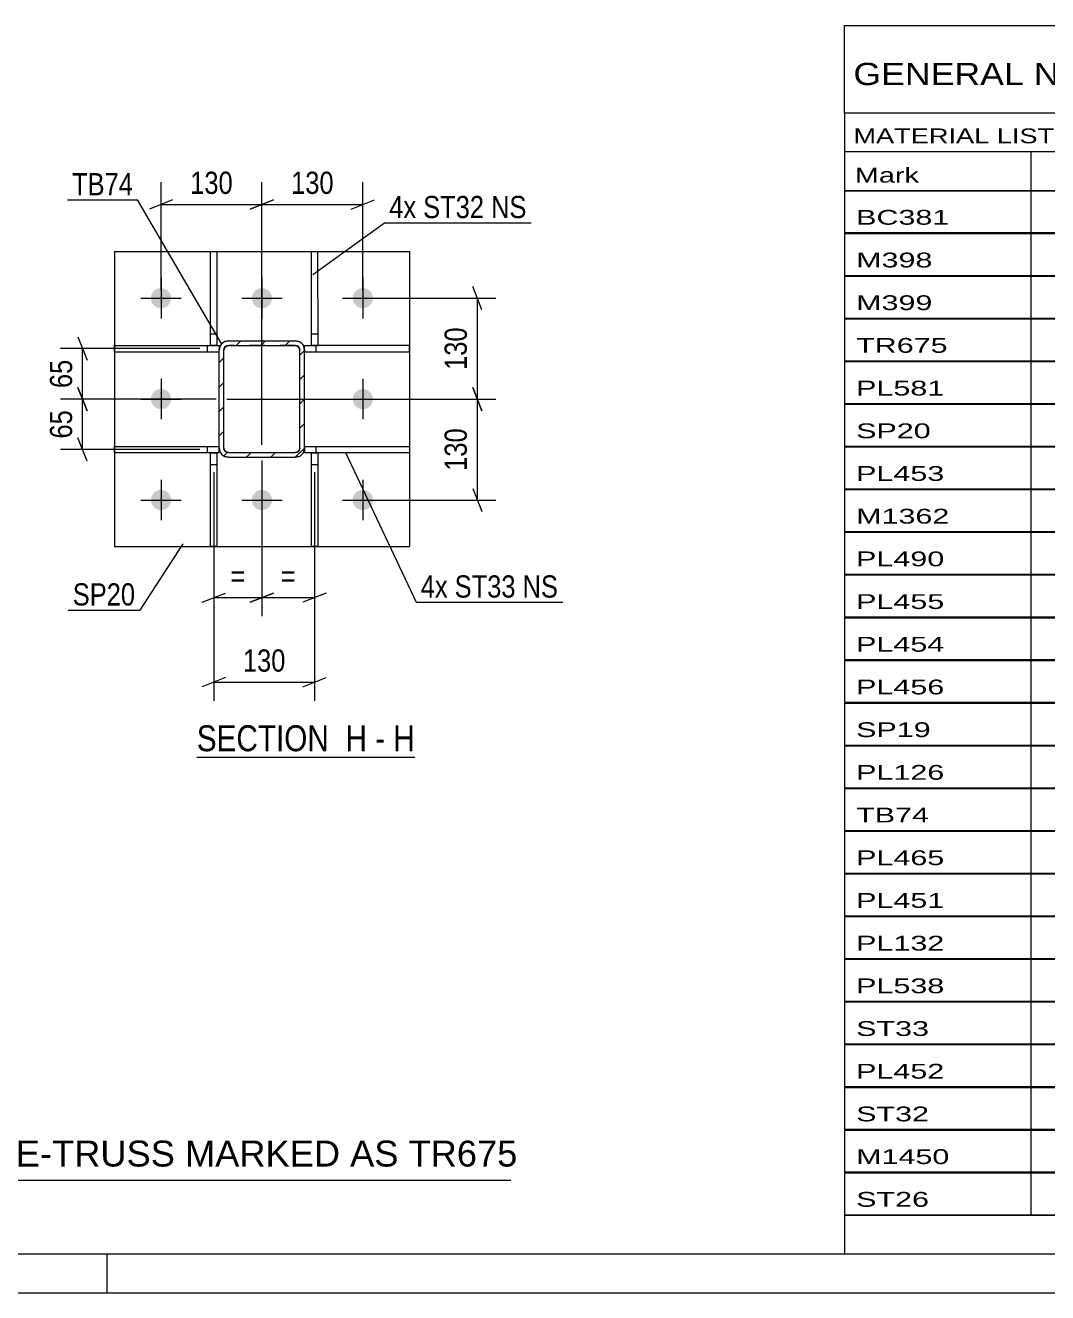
# Model space of a CAD drawing. Header units: millimetres. Extents: x -110 to 731, y -430 to 164.
# Drawn here: x 300.3 to 432, y -430.1 to -266.8 of the extents above; entities that cross this region are included whole.
import ezdxf

# ---------------------------------------------------------------- set-up
doc = ezdxf.new("R2010")
doc.units = ezdxf.units.MM
doc.linetypes.add('DXK_LINE_DOT2', pattern=[3.9198, 1.9599, -1.9599])
doc.linetypes.add('DXK_LINE_DOT3', pattern=[5.9187, 2.979, -0.9799, 0.9799, -0.9799])
doc.styles.add('Arial', font='ARIAL.TTF', dxfattribs={"height": 0.2})
doc.styles.add('Arial Narrow', font='ARIALN.TTF', dxfattribs={"height": 0.2})

# ---------------------------------------------------------------- blocks, each defined once
blk = doc.blocks.new('Unknown-570343290-53952')
at = {"color": 5, "linetype": 'Continuous'}
for p, q in [((-105.13, -425.09), (725.87, -425.09)), ((310.87, -430.09), (310.87, -425.09)), ((-110.13, -430.09), (730.87, -430.09))]:
    blk.add_line(p, q, dxfattribs=at)
blk = doc.blocks.new('Unknown-570343290-19 - 86971')
at = {"color": 6, "linetype": 'Continuous'}
blk.add_line((322.43, -361.09), (350.51, -361.09), dxfattribs=at)
at = {"color": 0, "linetype": 'Continuous'}
for points in [[(340.54, -360.34), (340.54, -356.84), (322.43, -356.84), (322.43, -360.34)], [(344.36, -360.34), (344.36, -356.84), (341.59, -356.84), (341.59, -360.34)], [(346.69, -360.34), (346.69, -356.84), (345.41, -356.84), (345.41, -360.34)], [(350.51, -360.34), (350.51, -356.84), (347.74, -356.84), (347.74, -360.34)]]:
    blk.add_wipeout(points, dxfattribs=at)
at = {"color": 7, "linetype": 'Continuous', "style": 'Arial Narrow'}
for s, p in [('SECTION ', (322.43, -360.34)), ('H', (341.59, -360.34)), ('H', (347.74, -360.34)), ('-', (345.41, -360.34))]:
    blk.add_text(s, height=3.34, dxfattribs=at).set_placement(p)
blk = doc.blocks.new('Part-570343290-86999 - 86971')
at = {"color": 2, "linetype": 'Continuous'}
for p, q in [((311.82, -308.88), (311.82, -308.08)), ((311.82, -308.08), (324.21, -308.08)), ((325.01, -308.08), (325.32, -308.08)), ((325.32, -308.08), (325.32, -308.68)), ((311.82, -308.88), (325.32, -308.88))]:
    blk.add_line(p, q, dxfattribs=at)
at = {"color": 7, "linetype": 'DXK_LINE_DOT2'}
for p, q in [((323.82, -308.88), (323.82, -308.08)), ((324.21, -308.08), (325.01, -308.08)), ((325.32, -308.88), (325.32, -308.68))]:
    blk.add_line(p, q, dxfattribs=at)
blk = doc.blocks.new('Part-570343290-87000 - 86971')
at = {"color": 2, "linetype": 'Continuous'}
for p, q in [((336.32, -321.08), (349.82, -321.08)), ((336.32, -321.28), (336.32, -321.88)), ((349.82, -321.08), (349.82, -321.88)), ((336.32, -321.88), (349.82, -321.88))]:
    blk.add_line(p, q, dxfattribs=at)
at = {"color": 7, "linetype": 'DXK_LINE_DOT2'}
for p, q in [((336.32, -321.28), (336.32, -321.08)), ((337.82, -321.88), (337.82, -321.08))]:
    blk.add_line(p, q, dxfattribs=at)
blk = doc.blocks.new('Part-570343290-86992 - 86971')
at = {"linetype": 'Continuous'}
h = blk.add_hatch(dxfattribs=at)
h.set_pattern_fill('', scale=0.7, style=0, pattern_type=0)
h.set_pattern_definition([(45, (336.3233, -321.2791), (-1.57154, 1.57154), [])])
h.paths.add_polyline_path([(336.23, -321.74), (336.32, -321.28), (336.32, -308.68), (336.23, -308.22), (335.97, -307.83), (335.58, -307.57), (335.12, -307.48), (326.52, -307.48), (326.06, -307.57), (325.67, -307.83), (325.41, -308.22), (325.32, -308.68), (325.32, -321.28), (325.41, -321.74), (325.67, -322.13), (326.06, -322.39), (326.52, -322.48), (335.12, -322.48), (335.58, -322.39), (335.97, -322.13)])
h.paths.add_polyline_path([(335.35, -321.83), (335.12, -321.88), (326.52, -321.88), (326.29, -321.83), (326.1, -321.7), (325.97, -321.51), (325.92, -321.28), (325.92, -308.68), (325.97, -308.45), (326.1, -308.26), (326.29, -308.13), (326.52, -308.08), (335.12, -308.08), (335.35, -308.12), (335.55, -308.25), (335.68, -308.45), (335.72, -308.68), (335.72, -321.28), (335.68, -321.51), (335.55, -321.7)])
blk.add_hatch(color=246, dxfattribs=at).paths.add_polyline_path([(330.82, -307.58, -1), (330.82, -307.38, -1)])
at = {"color": 7, "linetype": 'DXK_LINE_DOT2'}
for p, q in [((325.32, -308.68), (325.41, -308.22)), ((325.97, -308.45), (325.92, -308.68)), ((326.1, -308.26), (325.97, -308.45)), ((326.06, -307.57), (326.52, -307.48)), ((326.29, -308.13), (326.1, -308.26)), ((326.52, -308.08), (326.29, -308.13)), ((326.52, -307.48), (335.12, -307.48)), ((335.12, -308.08), (326.52, -308.08)), ((335.12, -307.48), (335.58, -307.57)), ((335.35, -308.12), (335.12, -308.08)), ((335.55, -308.25), (335.35, -308.12)), ((335.68, -308.45), (335.55, -308.25)), ((335.72, -308.68), (335.68, -308.45)), ((336.23, -308.22), (336.32, -308.68)), ((325.32, -321.28), (325.32, -308.68)), ((325.92, -321.28), (325.92, -308.68)), ((335.72, -321.28), (335.72, -308.68)), ((336.32, -321.28), (336.32, -308.68)), ((325.41, -321.74), (325.32, -321.28)), ((325.92, -321.28), (325.97, -321.51)), ((325.97, -321.51), (326.1, -321.7)), ((335.55, -321.7), (335.68, -321.51)), ((335.68, -321.51), (335.72, -321.28)), ((336.32, -321.28), (336.23, -321.74)), ((326.52, -322.48), (326.06, -322.39)), ((326.1, -321.7), (326.29, -321.83)), ((326.29, -321.83), (326.52, -321.88)), ((326.52, -321.88), (335.12, -321.88)), ((326.52, -322.48), (335.12, -322.48)), ((335.12, -321.88), (335.35, -321.83)), ((335.58, -322.39), (335.12, -322.48)), ((335.35, -321.83), (335.55, -321.7))]:
    blk.add_line(p, q, dxfattribs=at)
at = {"color": 2, "linetype": 'Continuous'}
for p, q in [((325.41, -308.22), (325.32, -308.68)), ((325.92, -308.68), (325.97, -308.45)), ((325.97, -308.45), (326.1, -308.26)), ((326.52, -307.48), (326.06, -307.57)), ((326.1, -308.26), (326.29, -308.13)), ((326.29, -308.13), (326.52, -308.08)), ((326.52, -307.48), (335.12, -307.48)), ((326.52, -308.08), (335.12, -308.08)), ((335.58, -307.57), (335.12, -307.48)), ((335.12, -308.08), (335.35, -308.12)), ((335.35, -308.12), (335.55, -308.25)), ((335.55, -308.25), (335.68, -308.45)), ((335.68, -308.45), (335.72, -308.68)), ((336.32, -308.68), (336.23, -308.22)), ((325.32, -321.28), (325.32, -308.68)), ((325.92, -321.28), (325.92, -308.68)), ((335.72, -321.28), (335.72, -308.68)), ((336.32, -321.28), (336.32, -308.68)), ((325.32, -321.28), (325.41, -321.74)), ((325.97, -321.51), (325.92, -321.28)), ((326.1, -321.7), (325.97, -321.51)), ((335.68, -321.51), (335.55, -321.7)), ((335.72, -321.28), (335.68, -321.51)), ((336.23, -321.74), (336.32, -321.28)), ((326.06, -322.39), (326.52, -322.48)), ((326.29, -321.83), (326.1, -321.7)), ((326.52, -321.88), (326.29, -321.83)), ((326.52, -321.88), (335.12, -321.88)), ((326.52, -322.48), (335.12, -322.48)), ((335.35, -321.83), (335.12, -321.88)), ((335.12, -322.48), (335.58, -322.39)), ((335.55, -321.7), (335.35, -321.83))]:
    blk.add_line(p, q, dxfattribs=at)
at = {"color": 246, "linetype": 'DXK_LINE_DOT2'}
blk.add_line((330.82, -307.48), (330.82, -307.48), dxfattribs=at)
at = {"color": 7, "linetype": 'DXK_LINE_DOT3'}
blk.add_line((330.82, -314.98), (330.82, -314.98), dxfattribs=at)
at = {"color": 246, "linetype": 'Continuous'}
blk.add_circle((330.82, -307.48), 0.1, dxfattribs=at)
at = {"color": 7, "linetype": 'DXK_LINE_DOT2'}
for centre, start, end in [((326.52, -308.68), 112.5057, 157.5057), ((335.12, -308.68), 22.5057, 67.5057), ((326.52, -321.28), 202.5057, 247.5057), ((335.12, -321.28), 292.5057, 337.5057)]:
    blk.add_arc(centre, 1.2, start, end, dxfattribs=at)
at = {"color": 2, "linetype": 'Continuous'}
for centre, start, end in [((326.52, -308.68), 112.5057, 157.5057), ((335.12, -308.68), 22.5057, 67.5057), ((326.52, -321.28), 202.5057, 247.5057), ((335.12, -321.28), 292.5057, 337.5057)]:
    blk.add_arc(centre, 1.2, start, end, dxfattribs=at)
blk = doc.blocks.new('Part-570343290-86994 - 86971')
at = {"color": 2, "linetype": 'Continuous'}
for p, q in [((324.21, -333.98), (324.21, -321.89)), ((324.21, -321.89), (325.01, -321.89)), ((325.01, -321.89), (325.01, -333.98)), ((325.01, -333.98), (324.21, -333.98))]:
    blk.add_line(p, q, dxfattribs=at)
at = {"color": 7, "linetype": 'DXK_LINE_DOT2'}
blk.add_line((324.21, -323.39), (325.01, -323.39), dxfattribs=at)
blk = doc.blocks.new('Part-570343290-86995 - 86971')
at = {"color": 2, "linetype": 'Continuous'}
for p, q in [((337.21, -333.98), (337.21, -321.89)), ((337.21, -321.89), (338.01, -321.89)), ((338.01, -321.89), (338.01, -333.98)), ((338.01, -333.98), (337.21, -333.98))]:
    blk.add_line(p, q, dxfattribs=at)
at = {"color": 7, "linetype": 'DXK_LINE_DOT2'}
blk.add_line((337.21, -323.39), (338.01, -323.39), dxfattribs=at)
blk = doc.blocks.new('Part-570343290-86996 - 86971')
at = {"color": 2, "linetype": 'Continuous'}
for p, q in [((324.21, -308.09), (324.21, -295.98)), ((324.21, -295.98), (325.01, -295.98)), ((325.01, -295.98), (325.01, -308.09)), ((325.01, -308.09), (324.21, -308.09))]:
    blk.add_line(p, q, dxfattribs=at)
at = {"color": 7, "linetype": 'DXK_LINE_DOT2'}
blk.add_line((324.21, -306.59), (325.01, -306.59), dxfattribs=at)
blk = doc.blocks.new('Part-570343290-86997 - 86971')
at = {"color": 2, "linetype": 'Continuous'}
for p, q in [((337.21, -308.09), (337.2, -295.98)), ((337.2, -295.98), (338, -295.98)), ((338, -295.98), (338.01, -308.09)), ((338.01, -308.09), (337.21, -308.09))]:
    blk.add_line(p, q, dxfattribs=at)
at = {"color": 7, "linetype": 'DXK_LINE_DOT2'}
blk.add_line((337.21, -306.59), (338.01, -306.59), dxfattribs=at)
blk = doc.blocks.new('Part-570343290-86998 - 86971')
at = {"color": 2, "linetype": 'Continuous'}
for p, q in [((311.82, -321.88), (311.82, -321.08)), ((311.82, -321.08), (325.32, -321.08)), ((325.32, -321.88), (325.32, -321.28)), ((311.82, -321.88), (325.32, -321.88))]:
    blk.add_line(p, q, dxfattribs=at)
at = {"color": 7, "linetype": 'DXK_LINE_DOT2'}
for p, q in [((323.82, -321.88), (323.82, -321.08)), ((325.32, -321.28), (325.32, -321.08))]:
    blk.add_line(p, q, dxfattribs=at)
blk = doc.blocks.new('Part-570343290-87001 - 86971')
at = {"color": 2, "linetype": 'Continuous'}
for p, q in [((336.32, -308.08), (337.21, -308.08)), ((336.32, -308.68), (336.32, -308.08)), ((349.82, -308.08), (338.01, -308.08)), ((349.82, -308.88), (349.82, -308.08)), ((336.32, -308.88), (349.82, -308.88))]:
    blk.add_line(p, q, dxfattribs=at)
at = {"color": 7, "linetype": 'DXK_LINE_DOT2'}
for p, q in [((337.21, -308.08), (338.01, -308.08)), ((337.82, -308.88), (337.82, -308.08)), ((336.32, -308.68), (336.32, -308.88))]:
    blk.add_line(p, q, dxfattribs=at)
blk = doc.blocks.new('Part-570343290-87002 - 86971')
at = {"color": 2, "linetype": 'Continuous'}
for p, q in [((311.82, -295.98), (349.82, -295.98)), ((311.82, -295.98), (311.82, -333.98)), ((349.82, -295.98), (349.82, -333.98)), ((311.82, -333.98), (349.82, -333.98))]:
    blk.add_line(p, q, dxfattribs=at)
blk = doc.blocks.new('Bolt-570343290-87119 - 86971')
at = {"linetype": 'Continuous'}
for points in [[(319.12, -301.98, -1), (316.52, -301.98, -1)], [(332.12, -301.98, -1), (329.52, -301.98, -1)], [(345.12, -301.98, -1), (342.52, -301.98, -1)], [(319.12, -314.98, -1), (316.52, -314.98, -1)], [(345.12, -314.98, -1), (342.52, -314.98, -1)], [(319.12, -327.98, -1), (316.52, -327.98, -1)], [(332.12, -327.98, -1), (329.52, -327.98, -1)], [(345.12, -327.98, -1), (342.52, -327.98, -1)]]:
    blk.add_hatch(color=1, dxfattribs=at).paths.add_polyline_path(points)
at = {"color": 1, "linetype": 'Continuous'}
for p, q in [((317.82, -299.38), (317.82, -304.58)), ((330.82, -299.38), (330.82, -304.58)), ((343.82, -299.38), (343.82, -304.58)), ((315.22, -301.98), (320.42, -301.98)), ((328.22, -301.98), (333.42, -301.98)), ((341.22, -301.98), (346.42, -301.98)), ((317.82, -312.38), (317.82, -317.58)), ((343.82, -312.38), (343.82, -317.58)), ((315.22, -314.98), (320.42, -314.98)), ((341.22, -314.98), (346.42, -314.98)), ((317.82, -325.38), (317.82, -330.58)), ((330.82, -325.38), (330.82, -330.58)), ((343.82, -325.38), (343.82, -330.58)), ((315.22, -327.98), (320.42, -327.98)), ((328.22, -327.98), (333.42, -327.98)), ((341.22, -327.98), (346.42, -327.98))]:
    blk.add_line(p, q, dxfattribs=at)
blk = doc.blocks.new('StraightDimension-570343290-87819 - 86971')
at = {"color": 7, "linetype": 'Continuous'}
for p, q in [((317.82, -300.98), (317.82, -287.05)), ((330.82, -320.88), (330.82, -287.05)), ((319.32, -289.3), (316.32, -290.5)), ((317.82, -289.9), (330.82, -289.9)), ((329.32, -290.5), (332.32, -289.3))]:
    blk.add_line(p, q, dxfattribs=at)
at = {"color": 0}
blk.add_wipeout([(327.66, -289.15), (327.66, -284.95), (320.98, -284.95), (320.98, -289.15)], dxfattribs=at)
at = {"color": 3, "style": 'Arial Narrow'}
blk.add_text('130', height=2.863, dxfattribs=at).set_placement((321.58, -288.55))
blk = doc.blocks.new('StraightDimension-570343290-87818 - 86971')
at = {"color": 7, "linetype": 'Continuous'}
for p, q in [((330.82, -320.88), (330.82, -287.05)), ((343.82, -300.98), (343.82, -287.05)), ((332.32, -289.3), (329.32, -290.5)), ((330.82, -289.9), (343.82, -289.9)), ((342.32, -290.5), (345.32, -289.3))]:
    blk.add_line(p, q, dxfattribs=at)
at = {"color": 0}
blk.add_wipeout([(340.66, -289.15), (340.66, -284.95), (333.98, -284.95), (333.98, -289.15)], dxfattribs=at)
at = {"color": 3, "style": 'Arial Narrow'}
blk.add_text('130', height=2.863, dxfattribs=at).set_placement((334.58, -288.55))
blk = doc.blocks.new('StraightDimension-570343290-87884 - 86971')
at = {"color": 7, "linetype": 'Continuous'}
for p, q in [((344.82, -301.98), (360.97, -301.98)), ((359.17, -303.48), (357.97, -300.48)), ((358.57, -314.98), (358.57, -301.98)), ((326.32, -314.98), (360.97, -314.98)), ((357.97, -313.48), (359.17, -316.48))]:
    blk.add_line(p, q, dxfattribs=at)
at = {"color": 0}
blk.add_wipeout([(357.82, -305.14), (353.62, -305.14), (353.62, -311.82), (357.82, -311.82)], dxfattribs=at)
at = {"color": 3, "style": 'Arial Narrow'}
blk.add_text('130', height=2.863, rotation=90.0002, dxfattribs=at).set_placement((357.22, -311.22))
blk = doc.blocks.new('StraightDimension-570343290-87885 - 86971')
at = {"color": 7, "linetype": 'Continuous'}
for p, q in [((326.32, -314.98), (360.97, -314.98)), ((359.17, -316.48), (357.97, -313.48)), ((358.57, -327.98), (358.57, -314.98)), ((357.97, -326.48), (359.17, -329.48)), ((344.82, -327.98), (360.97, -327.98))]:
    blk.add_line(p, q, dxfattribs=at)
at = {"color": 0}
blk.add_wipeout([(357.82, -318.14), (353.62, -318.14), (353.62, -324.82), (357.82, -324.82)], dxfattribs=at)
at = {"color": 3, "style": 'Arial Narrow'}
blk.add_text('130', height=2.863, rotation=90.0002, dxfattribs=at).set_placement((357.22, -324.22))
blk = doc.blocks.new('StraightDimension-570343290-87905 - 86971')
at = {"color": 7, "linetype": 'Continuous'}
for p, q in [((322.82, -308.48), (304.87, -308.48)), ((307.12, -306.98), (308.32, -309.98)), ((307.72, -314.98), (307.72, -308.48)), ((324.92, -314.98), (304.87, -314.98)), ((308.32, -316.48), (307.12, -313.48))]:
    blk.add_line(p, q, dxfattribs=at)
at = {"color": 0}
blk.add_wipeout([(306.97, -309.3), (302.77, -309.3), (302.77, -314.16), (306.97, -314.16)], dxfattribs=at)
at = {"color": 3, "style": 'Arial Narrow'}
blk.add_text('65', height=2.863, rotation=90.0002, dxfattribs=at).set_placement((306.37, -313.56))
blk = doc.blocks.new('StraightDimension-570343290-87906 - 86971')
at = {"color": 7, "linetype": 'Continuous'}
for p, q in [((324.92, -314.98), (304.87, -314.98)), ((307.12, -313.48), (308.32, -316.48)), ((307.72, -321.48), (307.72, -314.98)), ((322.82, -321.48), (304.87, -321.48)), ((308.32, -322.98), (307.12, -319.98))]:
    blk.add_line(p, q, dxfattribs=at)
at = {"color": 0}
blk.add_wipeout([(306.97, -315.8), (302.77, -315.8), (302.77, -320.66), (306.97, -320.66)], dxfattribs=at)
at = {"color": 3, "style": 'Arial Narrow'}
blk.add_text('65', height=2.863, rotation=90.0002, dxfattribs=at).set_placement((306.37, -320.06))
blk = doc.blocks.new('StraightDimension-570343290-87931 - 86971')
at = {"color": 7, "linetype": 'Continuous'}
for p, q in [((330.82, -322.88), (330.82, -342.96)), ((337.61, -324.39), (337.61, -342.96)), ((329.32, -341.16), (332.32, -339.96)), ((330.82, -340.56), (337.61, -340.56)), ((339.11, -339.96), (336.11, -341.16))]:
    blk.add_line(p, q, dxfattribs=at)
at = {"color": 0}
blk.add_wipeout([(335.77, -339.81), (335.77, -335.61), (332.66, -335.61), (332.66, -339.81)], dxfattribs=at)
at = {"color": 3, "style": 'Arial Narrow'}
blk.add_text('=', height=2.86, dxfattribs=at).set_placement((333.26, -339.21))
blk = doc.blocks.new('StraightDimension-570343290-87932 - 86971')
at = {"color": 7, "linetype": 'Continuous'}
for p, q in [((330.82, -322.88), (330.82, -342.96)), ((324.61, -324.39), (324.61, -342.96)), ((323.11, -341.16), (326.11, -339.96)), ((324.61, -340.56), (330.82, -340.56)), ((332.32, -339.96), (329.32, -341.16))]:
    blk.add_line(p, q, dxfattribs=at)
at = {"color": 0}
blk.add_wipeout([(329.28, -339.81), (329.28, -335.61), (326.16, -335.61), (326.16, -339.81)], dxfattribs=at)
at = {"color": 3, "style": 'Arial Narrow'}
blk.add_text('=', height=2.86, dxfattribs=at).set_placement((326.76, -339.21))
blk = doc.blocks.new('StraightDimension-570343290-87957 - 86971')
at = {"color": 7, "linetype": 'Continuous'}
for p, q in [((324.61, -324.39), (324.61, -353.84)), ((337.61, -324.39), (337.61, -353.84)), ((326.11, -350.84), (323.11, -352.04)), ((336.11, -352.04), (339.11, -350.84)), ((324.61, -351.44), (337.61, -351.44))]:
    blk.add_line(p, q, dxfattribs=at)
at = {"color": 0}
blk.add_wipeout([(334.45, -350.69), (334.45, -346.49), (327.77, -346.49), (327.77, -350.69)], dxfattribs=at)
at = {"color": 3, "style": 'Arial Narrow'}
blk.add_text('130', height=2.863, dxfattribs=at).set_placement((328.37, -350.09))
blk = doc.blocks.new('Unknown-570343290-88471')
at = {"color": 7, "linetype": 'Continuous'}
for p, q in [((405.87, -266.84), (565.87, -266.84)), ((405.87, -278.09), (405.87, -266.84)), ((405.87, -278.09), (565.87, -278.09)), ((405.87, -278.09), (405.87, -283.09)), ((405.87, -283.09), (565.87, -283.09)), ((405.87, -283.09), (405.87, -288.09)), ((429.87, -283.09), (429.87, -288.09)), ((405.87, -288.09), (565.87, -288.09)), ((405.87, -288.14), (405.87, -293.54)), ((405.87, -288.14), (565.87, -288.14)), ((429.87, -288.09), (429.87, -293.59)), ((405.87, -293.54), (565.87, -293.54)), ((405.87, -293.64), (405.87, -299.04)), ((405.87, -293.64), (565.87, -293.64)), ((429.87, -293.59), (429.87, -299.09)), ((405.87, -299.04), (565.87, -299.04)), ((405.87, -299.14), (405.87, -304.54)), ((405.87, -299.14), (565.87, -299.14)), ((429.87, -299.09), (429.87, -304.59)), ((405.87, -304.54), (565.87, -304.54)), ((405.87, -304.64), (405.87, -310.04)), ((405.87, -304.64), (565.87, -304.64)), ((429.87, -304.59), (429.87, -310.09)), ((405.87, -310.04), (565.87, -310.04)), ((405.87, -310.14), (405.87, -315.54)), ((405.87, -310.14), (565.87, -310.14)), ((429.87, -310.09), (429.87, -315.59)), ((405.87, -315.54), (565.87, -315.54)), ((405.87, -315.64), (405.87, -321.04)), ((405.87, -315.64), (565.87, -315.64)), ((429.87, -315.59), (429.87, -321.09)), ((405.87, -321.04), (565.87, -321.04)), ((405.87, -321.14), (405.87, -326.54)), ((405.87, -321.14), (565.87, -321.14)), ((429.87, -321.09), (429.87, -326.59)), ((405.87, -326.54), (565.87, -326.54)), ((405.87, -326.64), (405.87, -332.04)), ((405.87, -326.64), (565.87, -326.64)), ((429.87, -326.59), (429.87, -332.09)), ((405.87, -332.04), (565.87, -332.04)), ((405.87, -332.14), (405.87, -337.54)), ((405.87, -332.14), (565.87, -332.14)), ((429.87, -332.09), (429.87, -337.59)), ((405.87, -337.54), (565.87, -337.54)), ((405.87, -337.64), (405.87, -343.04)), ((405.87, -337.64), (565.87, -337.64)), ((429.87, -337.59), (429.87, -343.09)), ((405.87, -343.04), (565.87, -343.04)), ((405.87, -343.14), (405.87, -348.54)), ((405.87, -343.14), (565.87, -343.14)), ((429.87, -343.09), (429.87, -348.59)), ((405.87, -348.54), (565.87, -348.54)), ((405.87, -348.64), (405.87, -354.04)), ((405.87, -348.64), (565.87, -348.64)), ((429.87, -348.59), (429.87, -354.09)), ((405.87, -354.04), (565.87, -354.04)), ((405.87, -354.14), (405.87, -359.54)), ((405.87, -354.14), (565.87, -354.14)), ((429.87, -354.09), (429.87, -359.59)), ((405.87, -359.54), (565.87, -359.54)), ((405.87, -359.64), (405.87, -365.04)), ((405.87, -359.64), (565.87, -359.64)), ((429.87, -359.59), (429.87, -365.09)), ((405.87, -365.04), (565.87, -365.04)), ((405.87, -365.14), (405.87, -370.54)), ((405.87, -365.14), (565.87, -365.14)), ((429.87, -365.09), (429.87, -370.59)), ((405.87, -370.54), (565.87, -370.54)), ((405.87, -370.64), (405.87, -376.04)), ((405.87, -370.64), (565.87, -370.64)), ((429.87, -370.59), (429.87, -376.09)), ((405.87, -376.04), (565.87, -376.04)), ((405.87, -376.14), (405.87, -381.54)), ((405.87, -376.14), (565.87, -376.14)), ((429.87, -376.09), (429.87, -381.59)), ((405.87, -381.54), (565.87, -381.54)), ((405.87, -381.64), (405.87, -387.04)), ((405.87, -381.64), (565.87, -381.64)), ((429.87, -381.59), (429.87, -387.09)), ((405.87, -387.04), (565.87, -387.04)), ((405.87, -387.14), (405.87, -392.54)), ((405.87, -387.14), (565.87, -387.14)), ((429.87, -387.09), (429.87, -392.59)), ((405.87, -392.54), (565.87, -392.54)), ((405.87, -392.64), (405.87, -398.04)), ((405.87, -392.64), (565.87, -392.64)), ((429.87, -392.59), (429.87, -398.09)), ((405.87, -398.04), (565.87, -398.04)), ((405.87, -398.14), (405.87, -403.54)), ((405.87, -398.14), (565.87, -398.14)), ((429.87, -398.09), (429.87, -403.59)), ((405.87, -403.54), (565.87, -403.54)), ((405.87, -403.64), (405.87, -409.04)), ((405.87, -403.64), (565.87, -403.64)), ((429.87, -403.59), (429.87, -409.09)), ((405.87, -409.04), (565.87, -409.04)), ((405.87, -409.14), (405.87, -414.54)), ((405.87, -409.14), (565.87, -409.14)), ((429.87, -409.09), (429.87, -414.59)), ((405.87, -414.54), (565.87, -414.54)), ((405.87, -414.64), (405.87, -420.04)), ((405.87, -414.64), (565.87, -414.64)), ((429.87, -414.59), (429.87, -420.09)), ((405.87, -420.04), (565.87, -420.04)), ((405.87, -420.09), (565.87, -420.09)), ((405.87, -420.09), (405.87, -425.09)), ((405.87, -425.09), (565.87, -425.09))]:
    blk.add_line(p, q, dxfattribs=at)
at = {"color": 7, "style": 'Arial Narrow'}
for s, height, width, p in [('GENERAL NOTES & WELD DETAILS :', 2.8633, 1.4, (407.02, -274.53)), ("MATERIAL LIST FOR ASSEMBLY MK'D", 1.9089, 1.6, (407.02, -282.03)), ('Mark', 1.909, 1.7, (407.2, -287.09))]:
    blk.add_text(s, height=height, dxfattribs=dict(at, width=width)).set_placement(p)
at = {"color": 7, "linetype": 'Continuous', "style": 'Arial Narrow', "width": 1.794707}
for s, p in [('BC381', (407.37, -292.52)), ('M398', (407.37, -298.02)), ('M399', (407.37, -303.52)), ('TR675', (407.37, -309.02)), ('PL581', (407.37, -314.52)), ('SP20', (407.37, -320.02)), ('PL453', (407.37, -325.52)), ('M1362', (407.37, -331.02)), ('PL490', (407.37, -336.52)), ('PL455', (407.37, -342.02)), ('PL454', (407.37, -347.52)), ('PL456', (407.37, -353.02)), ('SP19', (407.37, -358.52)), ('PL126', (407.37, -364.02)), ('TB74', (407.37, -369.52)), ('PL465', (407.37, -375.02)), ('PL451', (407.37, -380.52)), ('PL132', (407.37, -386.02)), ('PL538', (407.37, -391.52)), ('ST33', (407.37, -397.02)), ('PL452', (407.37, -402.52)), ('ST32', (407.37, -408.02)), ('M1450', (407.37, -413.52)), ('ST26', (407.37, -419.02))]:
    blk.add_text(s, height=1.909, dxfattribs=at).set_placement(p)
blk = doc.blocks.new('Unknown-570343290-88472')
at = {"color": 7, "linetype": 'Continuous'}
blk.add_line((292.87, -415.59), (362.87, -415.59), dxfattribs=at)
at = {"color": 7, "style": 'Arial'}
blk.add_text('ONE-TRUSS MARKED AS TR675', height=3.3428, dxfattribs=at).set_placement((292.11, -413.84))
blk = doc.blocks.new('Mark-570343290-88026 - 86971')
at = {"color": 0}
blk.add_wipeout([(314.49, -341.57), (314.49, -338.57), (306.45, -338.57), (306.45, -341.57)], dxfattribs=at)
blk.add_wipeout([(314.49, -341.57), (314.49, -338.57), (306.45, -338.57), (306.45, -341.57)], dxfattribs=at)
at = {"color": 30, "linetype": 'Continuous'}
for p in [(320.64, -333.61), (305.85, -342.17)]:
    blk.add_line(p, (315.09, -342.17), dxfattribs=at)
at = {"color": 3, "style": 'Arial Narrow'}
blk.add_text('SP20', height=2.863, dxfattribs=at).set_placement((306.45, -341.57))
blk = doc.blocks.new('Mark-570343290-87962 - 86971')
at = {"color": 0}
blk.add_wipeout([(314.21, -288.73), (314.21, -285.73), (306.36, -285.73), (306.36, -288.73)], dxfattribs=at)
blk.add_wipeout([(314.21, -288.73), (314.21, -285.73), (306.36, -285.73), (306.36, -288.73)], dxfattribs=at)
at = {"color": 30, "linetype": 'Continuous'}
for p in [(305.76, -289.33), (325.65, -307.9)]:
    blk.add_line(p, (314.81, -289.33), dxfattribs=at)
at = {"color": 3, "style": 'Arial Narrow'}
blk.add_text('TB74', height=2.863, dxfattribs=at).set_placement((306.36, -288.73))
blk = doc.blocks.new('MarkSet-570343290-88005 - 86971')
at = {"color": 0}
for points in [[(354.75, -340.55), (354.75, -337.55), (351.28, -337.55), (351.28, -340.55)], [(363.5, -340.55), (363.5, -337.55), (355.65, -337.55), (355.65, -340.55)], [(368.97, -340.55), (368.97, -337.55), (364.4, -337.55), (364.4, -340.55)]]:
    blk.add_wipeout(points, dxfattribs=at)
for points in [[(354.75, -340.55), (354.75, -337.55), (351.28, -337.55), (351.28, -340.55)], [(363.5, -340.55), (363.5, -337.55), (355.65, -337.55), (355.65, -340.55)], [(368.97, -340.55), (368.97, -337.55), (364.4, -337.55), (364.4, -340.55)]]:
    blk.add_wipeout(points, dxfattribs=at)
at = {"color": 30, "linetype": 'Continuous'}
for p, q in [((341.59, -321.88), (350.68, -341.15)), ((350.68, -341.15), (369.57, -341.15))]:
    blk.add_line(p, q, dxfattribs=at)
at = {"color": 3, "style": 'Arial Narrow'}
for s, p in [('4x', (351.28, -340.55)), ('ST33', (355.65, -340.55)), ('NS', (364.4, -340.55))]:
    blk.add_text(s, height=2.863, dxfattribs=at).set_placement(p)
blk = doc.blocks.new('MarkSet-570343290-88012 - 86971')
at = {"color": 0}
for points in [[(350.69, -291.67), (350.69, -288.67), (347.22, -288.67), (347.22, -291.67)], [(359.44, -291.67), (359.44, -288.67), (351.59, -288.67), (351.59, -291.67)], [(364.91, -291.67), (364.91, -288.67), (360.34, -288.67), (360.34, -291.67)]]:
    blk.add_wipeout(points, dxfattribs=at)
for points in [[(350.69, -291.67), (350.69, -288.67), (347.22, -288.67), (347.22, -291.67)], [(359.44, -291.67), (359.44, -288.67), (351.59, -288.67), (351.59, -291.67)], [(364.91, -291.67), (364.91, -288.67), (360.34, -288.67), (360.34, -291.67)]]:
    blk.add_wipeout(points, dxfattribs=at)
at = {"color": 30, "linetype": 'Continuous'}
for p, q in [((337.39, -298.92), (346.62, -292.27)), ((346.62, -292.27), (365.51, -292.27))]:
    blk.add_line(p, q, dxfattribs=at)
at = {"color": 3, "style": 'Arial Narrow'}
for s, p in [('4x', (347.22, -291.67)), ('ST32', (351.59, -291.67)), ('NS', (360.34, -291.67))]:
    blk.add_text(s, height=2.863, dxfattribs=at).set_placement(p)

msp = doc.modelspace()

# ---------------------------------------------------------------- block references
for name in ['Unknown-570343290-53952', 'Unknown-570343290-88471', 'Part-570343290-87002 - 86971', 'Part-570343290-86996 - 86971', 'Part-570343290-86997 - 86971', 'Bolt-570343290-87119 - 86971', 'Part-570343290-86999 - 86971', 'Part-570343290-86992 - 86971', 'Part-570343290-87001 - 86971', 'Part-570343290-86998 - 86971', 'Part-570343290-87000 - 86971', 'Part-570343290-86994 - 86971', 'Part-570343290-86995 - 86971', 'Unknown-570343290-88472']:
    msp.add_blockref(name, (0, 0))

# ---------------------------------------------------------------- next in the draw order: block references
for name in ['StraightDimension-570343290-87819 - 86971', 'Mark-570343290-88026 - 86971', 'Unknown-570343290-19 - 86971']:
    msp.add_blockref(name, (0, 0))

# ---------------------------------------------------------------- next in the draw order: block references
for name in ['StraightDimension-570343290-87818 - 86971', 'StraightDimension-570343290-87905 - 86971']:
    msp.add_blockref(name, (0, 0))

# ---------------------------------------------------------------- next in the draw order: block references
for name in ['MarkSet-570343290-88012 - 86971', 'StraightDimension-570343290-87884 - 86971', 'StraightDimension-570343290-87906 - 86971']:
    msp.add_blockref(name, (0, 0))

# ---------------------------------------------------------------- next in the draw order: block references
for name in ['Mark-570343290-87962 - 86971', 'StraightDimension-570343290-87885 - 86971']:
    msp.add_blockref(name, (0, 0))

# ---------------------------------------------------------------- next in the draw order: block references
for name in ['StraightDimension-570343290-87931 - 86971', 'MarkSet-570343290-88005 - 86971']:
    msp.add_blockref(name, (0, 0))

# ---------------------------------------------------------------- next in the draw order: block references
msp.add_blockref('StraightDimension-570343290-87932 - 86971', (0, 0))

# ---------------------------------------------------------------- next in the draw order: block references
msp.add_blockref('StraightDimension-570343290-87957 - 86971', (0, 0))

doc.saveas('drawing.dxf')
